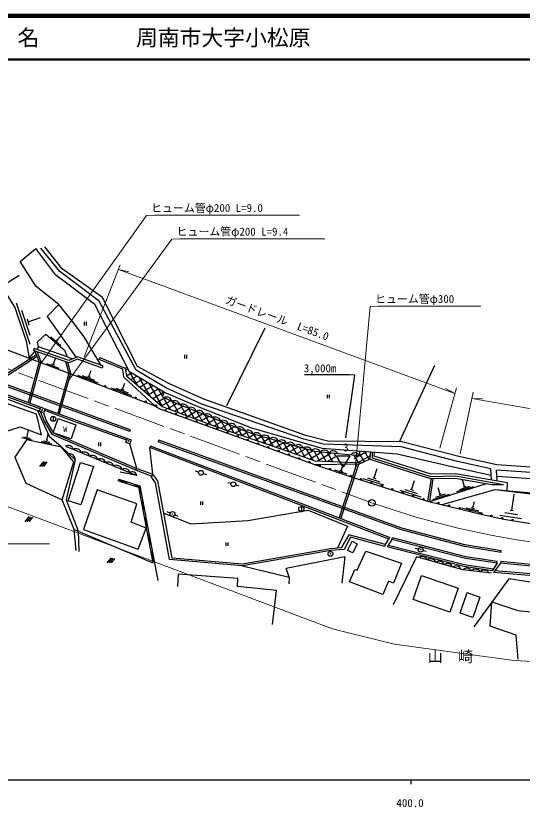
# Model space of a CAD drawing. Units: millimetres, scale not verified. Extents: x 40000 to 680000, y 20000 to 380000.
# Drawn here: x 377482 to 493544, y 198715 to 380000 of the extents above; entities that cross this region are included whole.
import ezdxf
from ezdxf.enums import TextEntityAlignment as Align

# ---------------------------------------------------------------- set-up
doc = ezdxf.new("R2010")
doc.units = ezdxf.units.MM
doc.header["$LTSCALE"] = 1000
doc.linetypes.add('CHAIN', pattern=[18.5, 12, -1.5, 3.5, -1.5])
for name, color, linetype, lineweight in [('M-BGD', 7, 'Continuous', 25), ('M-BMK', 2, 'CHAIN', 13), ('M-BMK-SRVR', 3, 'Continuous', 25), ('M-STR-HTXT', 7, 'Continuous', 13), ('M-TTL', 2, 'Continuous', 140), ('M-TTL-BAND', 7, 'Continuous', 25), ('M-TTL-LINE', 7, 'Continuous', 50)]:
    doc.layers.add(name, color=color, linetype=linetype, lineweight=lineweight)
doc.layers.add('M-BMK-HTXT', color=7, linetype='Continuous')
doc.layers.add('M-TTL-TXT', color=7, linetype='Continuous')
doc.styles.add('ＭＳ ゴシック', font='')
doc.styles.get('ＭＳ ゴシック').set_extended_font_data('MS Gothic')
pattern_1 = [(120, (-0, -0), (-1082.5318, -625), []), (210, (-0, -0), (625, -1082.5318), [])]

msp = doc.modelspace()

# ---------------------------------------------------------------- hatches: boundary and pattern name
at = {"layer": 'M-BGD'}
h = msp.add_hatch(dxfattribs=at)
h.set_pattern_fill('USER', color=256, style=0, pattern_type=2)
h.set_pattern_definition(pattern_1)
h.paths.add_polyline_path([(431358, 284363), (413830, 291412), (411065, 292696), (411444, 293750), (403534, 298454), (402984, 299513), (402535, 299280), (402820, 297554), (411055, 290494), (423469, 285864), (440872, 279887), (446051, 278027), (450723, 277857), (450907, 279765), (445923, 280246)])
h = msp.add_hatch(dxfattribs=at)
h.set_pattern_fill('USER', color=256, style=0, pattern_type=2)
h.set_pattern_definition(pattern_1)
h.paths.add_polyline_path([(458623, 278406), (458685, 280072), (456297, 280250), (456240, 279250), (455018, 279368), (455071, 277699), (456962, 277630)])
for points in [[(401122, 273826), (401014, 273485), (402921, 272881), (403029, 273222)], [(405907, 272310), (404935, 272618), (404827, 272276), (405595, 272033), (405817, 270859), (406169, 270926)], [(406541, 268961), (406189, 268894), (406561, 266929), (406913, 266996)], [(407285, 265031), (406933, 264964), (407306, 262999), (407658, 263066)], [(413343, 265910, -0.41421), (413407, 265938, -0.41421)], [(408030, 261101), (407678, 261034), (408050, 259069), (408402, 259135)], [(408774, 257170), (408422, 257104), (408794, 255139), (409146, 255205)]]:
    msp.add_hatch(color=256, dxfattribs=at).paths.add_polyline_path(points)
h = msp.add_hatch(color=256, dxfattribs=at)
edge = h.paths.add_edge_path()
edge.add_ellipse((470279, 257682), major_axis=(35.1, -35.6), ratio=1, start_angle=30.73657, end_angle=-149.26343, ccw=False)
h = msp.add_hatch(color=256, dxfattribs=at)
edge = h.paths.add_edge_path()
edge.add_ellipse((449609, 256756), major_axis=(35.1, -35.6), ratio=1, start_angle=45.38745, end_angle=-134.61255, ccw=False)

# ---------------------------------------------------------------- linework, layer by layer
for p, q in [((375740, 318948), (378271, 320559)), ((377551, 314262), (380732, 304781)), ((378756, 312556), (380665, 306868)), ((380057, 310567), (380502, 309239)), ((380279, 309903), (383124, 310857)), ((393177, 309867), (393177, 309085)), ((393644, 309867), (393644, 309085)), ((434521, 308439), (425782, 290689)), ((385542, 306441), (387830, 304500)), ((368469, 306165), (390837, 297662)), ((386686, 305471), (387074, 305928)), ((380517, 301585), (381896, 303206)), ((381676, 303810), (381513, 303338)), ((382675, 304344), (382405, 303559)), ((382195, 302311), (370701, 294950)), ((382341, 301930), (371171, 294776)), ((386020, 300135), (386553, 301537)), ((389241, 301885), (390460, 301408)), ((396573, 301307), (396734, 301693)), ((416154, 302303), (416154, 301521)), ((416620, 302303), (416620, 301521)), ((384511, 300387), (387316, 299321)), ((385693, 300259), (386347, 300010)), ((397414, 299794), (397247, 299322)), ((402535, 299280), (402984, 299513)), ((465449, 282435), (473537, 299955)), ((391652, 297675), (396330, 295908)), ((392694, 297602), (395500, 296542)), ((393875, 297477), (394530, 297229)), ((394203, 297353), (394733, 298756)), ((453928, 297769), (443643, 297769)), ((453136, 283348), (455167, 297669)), ((455167, 297669), (453928, 297769)), ((401905, 294445), (402435, 295848)), ((399354, 294766), (404032, 293000)), ((400396, 294694), (403202, 293634)), ((401578, 294568), (402233, 294321)), ((448824, 293202), (448824, 292419)), ((449291, 293202), (449291, 292419)), ((386053, 288263), (386053, 287063)), ((380093, 283714), (380389, 285184)), ((403715, 285185), (403578, 284809)), ((378750, 283372), (381201, 282879)), ((379299, 283567), (380770, 283272)), ((379922, 283748), (380265, 283679)), ((384453, 282838), (384796, 282769)), ((384625, 282804), (384920, 284274)), ((383281, 282462), (385732, 281969)), ((383830, 282657), (385301, 282362)), ((396432, 282232), (396432, 281450)), ((396899, 282232), (396899, 281450)), ((405189, 276272), (403606, 281956)), ((408334, 281450), (408191, 281076)), ((408910, 275035), (408191, 281076)), ((410280, 282803), (410143, 282427)), ((382965, 276754), (383912, 277928)), ((383449, 276783), (384278, 277839)), ((383766, 277475), (383984, 277745)), ((383932, 276774), (384702, 277789)), ((384175, 277408), (384392, 277678)), ((458623, 278406), (456328, 277333)), ((383361, 276974), (383579, 277243)), ((383777, 276916), (383995, 277186)), ((405031, 275904), (405065, 276325)), ((405031, 275904), (408682, 274532)), ((405189, 276272), (408910, 275035)), ((419379, 275462), (418658, 275671)), ((445901, 277212), (456328, 277333)), ((450531, 275987), (453380, 275048)), ((451619, 264911), (455658, 277325)), ((451717, 275912), (452382, 275693)), ((451993, 264768), (456080, 277330)), ((452049, 275802), (452519, 277227)), ((459654, 274139), (460335, 276284)), ((486508, 273654), (486359, 276226)), ((559575, 271013), (487659, 275954)), ((487792, 273427), (487659, 275954)), ((401014, 273485), (401122, 273826)), ((408569, 274283), (408910, 275035)), ((420435, 275155), (421155, 274946)), ((456999, 274038), (461765, 272525)), ((458089, 274164), (460948, 273257)), ((459321, 274245), (459988, 274033)), ((471896, 268840), (472724, 273979)), ((472412, 268715), (473149, 273988)), ((559372, 269524), (487738, 274445)), ((402921, 272881), (403029, 273222)), ((404827, 272276), (404935, 272618)), ((426810, 272844), (426089, 273053)), ((427866, 272537), (428586, 272328)), ((468190, 271430), (468871, 273575)), ((472412, 268715), (485396, 272835)), ((478601, 270994), (482414, 272203)), ((479273, 271521), (481561, 272247)), ((480326, 272170), (479873, 273600)), ((480059, 272086), (480593, 272255)), ((486564, 272629), (489261, 272660)), ((405817, 270859), (406169, 270926)), ((465535, 271329), (470301, 269816)), ((466624, 271455), (469484, 270548)), ((467857, 271536), (468524, 271325)), ((473044, 269230), (476856, 270440)), ((473715, 269758), (476003, 270484)), ((474768, 270407), (474315, 271836)), ((474501, 270322), (475035, 270491)), ((475208, 268034), (487344, 271467)), ((491144, 266701), (491735, 270405)), ((406189, 268894), (406541, 268961)), ((419781, 268756), (419781, 267974)), ((420248, 268756), (420248, 267974)), ((482226, 267253), (482581, 268710)), ((406561, 266929), (406913, 266996)), ((442934, 267591), (442934, 266391)), ((479655, 267261), (484513, 266078)), ((480698, 267316), (483612, 266606)), ((481886, 267335), (482566, 267170)), ((490798, 266756), (491490, 266646)), ((379623, 264102), (380571, 265275)), ((380107, 264131), (380936, 265187)), ((380425, 264823), (380642, 265093)), ((380590, 264121), (381360, 265137)), ((380833, 264756), (381051, 265026)), ((406933, 264964), (407285, 265031)), ((412878, 266094), (412181, 266370)), ((413900, 265688), (414598, 265412)), ((488439, 265614), (493377, 264826)), ((489545, 266197), (492507, 265724)), ((380020, 264321), (380237, 264591)), ((380436, 264264), (380653, 264534)), ((407306, 262999), (407658, 263066)), ((390885, 262356), (408876, 254708)), ((407678, 261034), (408030, 261101)), ((425605, 259344), (425605, 258561)), ((426071, 259344), (426071, 258561)), ((462201, 258855), (462966, 260132)), ((463696, 260005), (462615, 258321)), ((463109, 260506), (462966, 260132)), ((463696, 260005), (463795, 260393)), ((408050, 259069), (408402, 259135)), ((462097, 258469), (462201, 258855)), ((469747, 257821), (469022, 258011)), ((470811, 257543), (471537, 257354)), ((488700, 257079), (488764, 257474)), ((398438, 254672), (399386, 255846)), ((398922, 254701), (399751, 255757)), ((399239, 255393), (399457, 255663)), ((399405, 254692), (400175, 255707)), ((408422, 257104), (408774, 257170)), ((398835, 254892), (399052, 255161)), ((399250, 254834), (399468, 255104)), ((399648, 255326), (399866, 255596)), ((408794, 255139), (409146, 255205)), ((487781, 254610), (486700, 252851)), ((488599, 254590), (487002, 252510)), ((487781, 254610), (487841, 255006)), ((488638, 254988), (488599, 254590))]:
    msp.add_line(p, q, dxfattribs=at)
for points in [[(341063, 339709), (348183, 337362), (362559, 329694), (371159, 322795), (377285, 313168), (379861, 305492), (380517, 301585)], [(397070, 299916), (393120, 306459), (390443, 310008), (387340, 313859), (382135, 317974), (378451, 323731), (382042, 326664)], [(486450, 274670), (478384, 276447), (464902, 279608), (447692, 280891), (431602, 285549), (419691, 290245), (411539, 293695), (403534, 298454), (395555, 313836), (386650, 320600), (382042, 326664)], [(486359, 276226), (478732, 277906), (465794, 281232), (448029, 281903), (443502, 283000), (420091, 291046), (412022, 294711), (405034, 298827), (396609, 314666), (387564, 321464), (383242, 326786)], [(559737, 272205), (487735, 277152), (479011, 279073), (465951, 282431), (449032, 282589), (443979, 283868), (420540, 292160), (412554, 295787), (405392, 299629), (397344, 315471), (388079, 322041), (384141, 327071)], [(403715, 285185), (371892, 296792), (362913, 300010), (337242, 309204), (313692, 317736), (310790, 318601), (308337, 319277), (304459, 320146), (298970, 321112), (292808, 321818), (288251, 322181), (278675, 322288), (272020, 321547), (264948, 320524), (259695, 319351), (254736, 318006), (250202, 316505), (246139, 314918), (240550, 312409), (231163, 307985), (230143, 307768), (203606, 294227), (195266, 290410)], [(403578, 284809), (371756, 296416), (362778, 299633), (337107, 308828), (313566, 317356), (310679, 318216), (308240, 318889), (304381, 319754), (298912, 320716), (292769, 321420), (288233, 321781), (278695, 321888), (272071, 321150), (265020, 320131), (259791, 318962), (254852, 317623), (250338, 316129), (246294, 314549), (240718, 312046), (231291, 307603), (230278, 307388), (203780, 293867), (195433, 290046)], [(146535, 270914), (167529, 276761), (181569, 282375), (195747, 287850), (204382, 291347), (212391, 295644), (230798, 305551), (231107, 305630), (233014, 306668), (237405, 308386), (249170, 313029), (260826, 317687), (265672, 318838), (269304, 319477), (274734, 320209), (280495, 320418), (291884, 320293), (300681, 319101), (309757, 316840), (318248, 314240), (351479, 302055), (372198, 294397), (383247, 290349)], [(212275, 295128), (212580, 295292), (230945, 305176), (231254, 305255), (233183, 306304), (237551, 308013), (249317, 312657), (260947, 317305), (265752, 318446), (269366, 319082), (274768, 319810), (280500, 320018), (291855, 319893), (300606, 318707), (309650, 316454), (318121, 313861), (351340, 301680), (372060, 294021), (383106, 289975)], [(387340, 313859), (384669, 311115), (391344, 301754)], [(320404, 311796), (321037, 312452), (334038, 307557), (365695, 295929), (382900, 289431)], [(381866, 303171), (382805, 300713), (380309, 291425)], [(382339, 303053), (383225, 300735), (380686, 291287)], [(397247, 299322), (391611, 301322), (389626, 300544), (381513, 303338)], [(397414, 299794), (391602, 301856), (389615, 301077), (381676, 303810)], [(409350, 290671), (402269, 297235), (401998, 299051), (396573, 301307)], [(396734, 301693), (402535, 299280), (402820, 297554), (411055, 290494), (423469, 285864), (440872, 279887), (446051, 278027), (456962, 277630)], [(388882, 300801), (389602, 298131), (387075, 288940)], [(389338, 300644), (390017, 298130), (387452, 288803)], [(390837, 297662), (409350, 290671), (410462, 289992), (446398, 277033), (454834, 274253), (471866, 268848)], [(411444, 293750), (411065, 292696), (413830, 291412), (431358, 284363), (445923, 280246), (451267, 279731)], [(382444, 289604), (385142, 283691), (387861, 281310), (391078, 278250), (389029, 269092), (391767, 261984), (391905, 257287)], [(383058, 289351), (384083, 287021), (385764, 284189), (405031, 275904)], [(383829, 289060), (384450, 287188), (386041, 284505), (405189, 276272)], [(384045, 289631), (390576, 287238), (402866, 282857)], [(384183, 289996), (390712, 287614), (403942, 282898)], [(391284, 257535), (390885, 262356), (388113, 269154), (390812, 277826), (387959, 281216), (379916, 282831), (377290, 278862), (379789, 272961), (388113, 269154)], [(403942, 282898), (403606, 281956), (402664, 282292), (403000, 283234)], [(388835, 281408), (405207, 274689), (401429, 275470)], [(462966, 260132), (449526, 265285), (408191, 281076)], [(463109, 260506), (449669, 265659), (408334, 281450)], [(488700, 257079), (480309, 258437), (465870, 262269), (451268, 267491), (410143, 282427)], [(488764, 257474), (480392, 258828), (465989, 262651), (451404, 267867), (410280, 282803)], [(451267, 279731), (456240, 279250), (456297, 280250)], [(458685, 280072), (458623, 278406), (472554, 273975), (478221, 274103), (486564, 272629)], [(459185, 280053), (459136, 278767), (472626, 274477), (478259, 274604), (489261, 272660)], [(490133, 271210), (490143, 273012), (478297, 275105), (472698, 274978), (459650, 279128), (459684, 280034)], [(401122, 273826), (405907, 272310), (410014, 250625)], [(462097, 258469), (454188, 260600), (452774, 257764), (449657, 257508), (429439, 253996), (412743, 255433), (409491, 273029), (408569, 274283)], [(462201, 258855), (453793, 261121), (452076, 258108), (449606, 257905), (429421, 254399), (413325, 255786), (410025, 273502), (408910, 275035)], [(401014, 273485), (405595, 272033), (408876, 254708)], [(487344, 271467), (505586, 269785), (513084, 269533), (548597, 264732), (551160, 262431)], [(487344, 271467), (505555, 269286), (513042, 269034), (548378, 264258), (550825, 262059)], [(471866, 268848), (484749, 265712), (489302, 264717), (497462, 263415), (508470, 261828), (514223, 261441), (530352, 259123), (541077, 257596), (557464, 255511)], [(411403, 266104), (417596, 263647), (430691, 264419), (444513, 266725), (453495, 263102), (451225, 258038)], [(487781, 254610), (480553, 255693), (463696, 260005)], [(487841, 255006), (480632, 256086), (463795, 260393)], [(486700, 252851), (480175, 253828), (462615, 258321)], [(486928, 253222), (480255, 254221), (462842, 258676)], [(440128, 251389), (439444, 253465), (452929, 256116), (452194, 250052)], [(486509, 252359), (479929, 253073), (469285, 256051), (464011, 245070)], [(429439, 253996), (440128, 251389), (440067, 249859)], [(521720, 250655), (504959, 252991), (488599, 254590)], [(521490, 251091), (505006, 253388), (488638, 254988)], [(436326, 240584), (437265, 248342), (428275, 249285), (428401, 251126), (414674, 252103), (414529, 249252)], [(524453, 245459), (518755, 249837), (487002, 252510)], [(523804, 246692), (518899, 250226), (487292, 252887)], [(520624, 228610), (521250, 241180), (518218, 247612), (508671, 249586), (499770, 249556), (490469, 251007), (482436, 240022)], [(492600, 232644), (492131, 238093), (486196, 240211), (486610, 245730), (492584, 243777), (501789, 242855), (504896, 237379), (518824, 234640)]]:
    msp.add_lwpolyline(points, dxfattribs=at)
for points in [[(389241, 301885), (382716, 304143), (382475, 305315), (384372, 307041), (388612, 303443)], [(383377, 284047), (382246, 288764), (371636, 292471), (369250, 286388), (374456, 284575), (378442, 285819)], [(383247, 290349), (384183, 289996), (383829, 289060), (382894, 289413)], [(387160, 287749), (391256, 286336), (390137, 283092), (386041, 284505)], [(452511, 276599), (451011, 279197), (454011, 279197)], [(392296, 277709), (395262, 276749), (392411, 267945), (389446, 268905)], [(396156, 271391), (392970, 262340), (405555, 257783), (407369, 262665), (403956, 263993), (405209, 268204)], [(454589, 259649), (455748, 259074), (454692, 256945), (453533, 257520)], [(455720, 252981), (457704, 257370), (465915, 254588), (464053, 250007), (462887, 250477), (461617, 247399), (453928, 250303), (455215, 253172)], [(470472, 251814), (478882, 248913), (476980, 243400), (468570, 246301)], [(480933, 247863), (483867, 246850), (482251, 242164), (479316, 243176)]]:
    msp.add_lwpolyline(points, close=True, dxfattribs=at)
for centre, radius in [((393229, 296919), 150), ((395568, 296036), 150), ((397906, 295153), 150), ((400245, 294270), 150), ((402584, 293386), 150), ((404923, 292503), 150), ((407262, 291620), 150), ((409584, 290704), 150), ((383538, 289704), 100), ((386053, 287663), 600), ((411840, 289655), 150), ((414192, 288807), 150), ((416543, 287959), 150), ((418895, 287111), 150), ((421247, 286263), 150), ((423599, 285415), 150), ((425950, 284566), 150), ((428302, 283718), 150), ((430654, 282870), 150), ((403303, 282595), 100), ((433006, 282022), 150), ((435357, 281174), 150), ((437709, 280326), 150), ((440061, 279478), 150), ((442413, 278630), 150), ((444764, 277782), 150), ((419907, 275309), 550), ((447123, 276952), 150), ((449497, 276170), 150), ((451871, 275387), 150), ((454246, 274605), 150), ((456626, 273841), 150), ((427338, 272691), 550), ((459009, 273085), 150), ((461392, 272329), 150), ((463775, 271573), 150), ((466158, 270816), 150), ((468541, 270060), 150), ((470924, 269304), 150), ((474330, 268402), 150), ((442934, 266991), 600), ((476760, 267811), 150), ((479189, 267220), 150), ((481618, 266629), 150), ((413389, 265891), 550), ((413389, 265891), 50), ((484047, 266038), 150), ((486485, 265486), 150), ((488928, 264952), 150), ((491392, 264535), 150), ((470279, 257682), 550), ((470279, 257682), 50), ((449609, 256756), 550), ((449609, 256756), 50)]:
    msp.add_circle(centre, radius, dxfattribs=at)
for centre, radius, start, end in [((412060, 291407), 1250, 11.95762, 118.21783), ((413874, 290564), 1250, 11.95762, 118.21783), ((415773, 289822), 1250, 14.96357, 121.22378), ((417629, 289075), 1250, 14.96357, 121.22378), ((419485, 288329), 1250, 14.96357, 121.22378), ((421340, 287583), 1250, 14.96357, 121.22378), ((423196, 286837), 1250, 14.96357, 121.22378), ((425051, 286091), 1250, 14.96357, 121.22378), ((426907, 285345), 1250, 14.96357, 121.22378), ((428763, 284598), 1250, 14.96357, 121.22378), ((430618, 283852), 1250, 14.96357, 121.22378), ((432602, 283232), 1250, 21.08771, 127.34792), ((434526, 282688), 1250, 21.08771, 127.34792), ((436451, 282144), 1250, 21.08771, 127.34792), ((438375, 281600), 1250, 21.08771, 127.34792), ((389475, 280334), 1250, 14.55859, 120.81879), ((440300, 281056), 1250, 21.08771, 127.34792), ((442225, 280512), 1250, 21.08771, 127.34792), ((444149, 279968), 1250, 21.08771, 127.34792), ((389837, 278396), 1250, 353.306, 99.5662), ((391326, 279575), 1250, 14.55859, 120.81879), ((393176, 278816), 1250, 14.55859, 120.81879), ((395026, 278057), 1250, 14.55859, 120.81879), ((446187, 279533), 1243, 27.92637, 134.57072), ((448209, 279272), 1250, 31.3558, 137.616), ((450199, 279080), 1250, 31.3558, 137.616), ((455173, 278608), 1250, 31.3558, 137.616), ((396876, 277297), 1250, 14.55859, 120.81879), ((398727, 276538), 1250, 14.55859, 120.81879), ((400577, 275779), 1250, 14.55859, 120.81879), ((402427, 275020), 1250, 14.55859, 120.81879), ((404252, 274598), 959, 5.47767, 129.89971), ((470649, 254890), 1250, 21.24016, 127.50036), ((472575, 254352), 1250, 21.24016, 127.50036), ((474501, 253813), 1250, 21.24016, 127.50036), ((476427, 253274), 1250, 21.24016, 127.50036), ((478353, 252735), 1250, 21.24016, 127.50036), ((480842, 252219), 1250, 30.67303, 136.93323), ((482831, 252004), 1250, 30.67303, 136.93323), ((484819, 251788), 1250, 30.67303, 136.93323)]:
    msp.add_arc(centre, radius, start, end, dxfattribs=at)
at = {"layer": 'M-BMK'}
msp.add_lwpolyline([(365428, 302867), (459093, 268424), (468954, 265241), (478498, 262742), (486724, 260971), (492783, 259885), (556832, 250873)], dxfattribs=at)
at = {"layer": 'M-BMK-SRVR'}
msp.add_circle((459093, 268424), 750, dxfattribs=at)
at = {"layer": 'M-STR-HTXT'}
for p, q in [((383055, 300102), (407398, 334248)), ((407398, 334248), (409237, 334348)), ((409237, 334348), (442486, 334348)), ((389555, 296450), (413230, 328834)), ((413230, 328834), (415069, 328934)), ((415069, 328934), (448331, 328934)), ((401428, 322930), (393151, 301904)), ((478097, 293447), (401015, 321879)), ((401015, 321879), (403414, 321358)), ((455273, 276143), (458721, 313406)), ((458721, 313406), (460559, 313505)), ((460559, 313505), (484062, 313505)), ((474660, 280969), (478455, 294746)), ((478097, 293447), (475934, 294608)), ((479313, 279636), (482336, 293749)), ((482039, 292365), (484493, 292279)), ((350288, 259014), (385174, 259014))]:
    msp.add_line(p, q, dxfattribs=at)
for points in [[(223035, 274730), (247551, 287346), (255219, 290825), (262964, 293549), (271459, 295454), (279580, 296215), (290990, 296047), (301055, 294926), (309342, 292313), (383664, 264546), (450047, 239589), (464226, 236085), (491622, 232306), (553764, 229084)], [(482039, 292365), (500020, 289190), (557746, 281093)]]:
    msp.add_lwpolyline(points, dxfattribs=at)
at = {"layer": 'M-TTL'}
msp.add_line((680000, 380000), (40000, 380000), dxfattribs=at)
at = {"layer": 'M-TTL-BAND'}
for p, q in [((40000, 205000), (579000, 205000)), ((468000, 205000), (468000, 204000))]:
    msp.add_line(p, q, dxfattribs=at)
at = {"layer": 'M-TTL-LINE'}
msp.add_line((40000, 370000), (680000, 370000), dxfattribs=at)

# ---------------------------------------------------------------- texts
at = {"layer": 'M-BGD', "style": 'ＭＳ ゴシック'}
msp.add_text('3,000m', height=1833, dxfattribs=at).set_placement((450963, 297803), align=Align.BOTTOM_RIGHT)
msp.add_text('W', height=1320, dxfattribs=at).set_placement((388821, 285334), align=Align.MIDDLE_CENTER)
msp.add_text('3', height=1833, dxfattribs=at).set_placement((453143, 279673), align=Align.BOTTOM_CENTER)
at = {"layer": 'M-BMK-HTXT', "style": 'ＭＳ ゴシック'}
msp.add_text('山\u3000崎', height=2566, dxfattribs=at).set_placement((477111, 233246), align=Align.MIDDLE_CENTER)
at = {"layer": 'M-STR-HTXT', "style": 'ＭＳ ゴシック'}
for s, p in [('ヒューム管φ200 L=9.0', (408502, 334509)), ('ヒューム管φ200 L=9.4', (414334, 329095)), ('ヒューム管φ300', (459825, 313667))]:
    msp.add_text(s, height=1833, dxfattribs=at).set_placement(p, align=Align.BOTTOM_LEFT)
msp.add_text('ガードレール\u3000L=85.0', height=1833, rotation=339.753, dxfattribs=at).set_placement((436901, 309376), align=Align.BOTTOM_CENTER)
at = {"layer": 'M-TTL-BAND', "style": 'ＭＳ ゴシック'}
msp.add_text('400.0', height=1833, dxfattribs=at).set_placement((467844, 198195), align=Align.BOTTOM_CENTER)
at = {"layer": 'M-TTL-TXT', "style": 'ＭＳ ゴシック'}
for s, p in [('地 名', (370380, 375000)), ('周南市大字小松原', (405024, 375000))]:
    msp.add_text(s, height=3666, dxfattribs=at).set_placement(p, align=Align.MIDDLE_LEFT)

doc.saveas('drawing.dxf')
